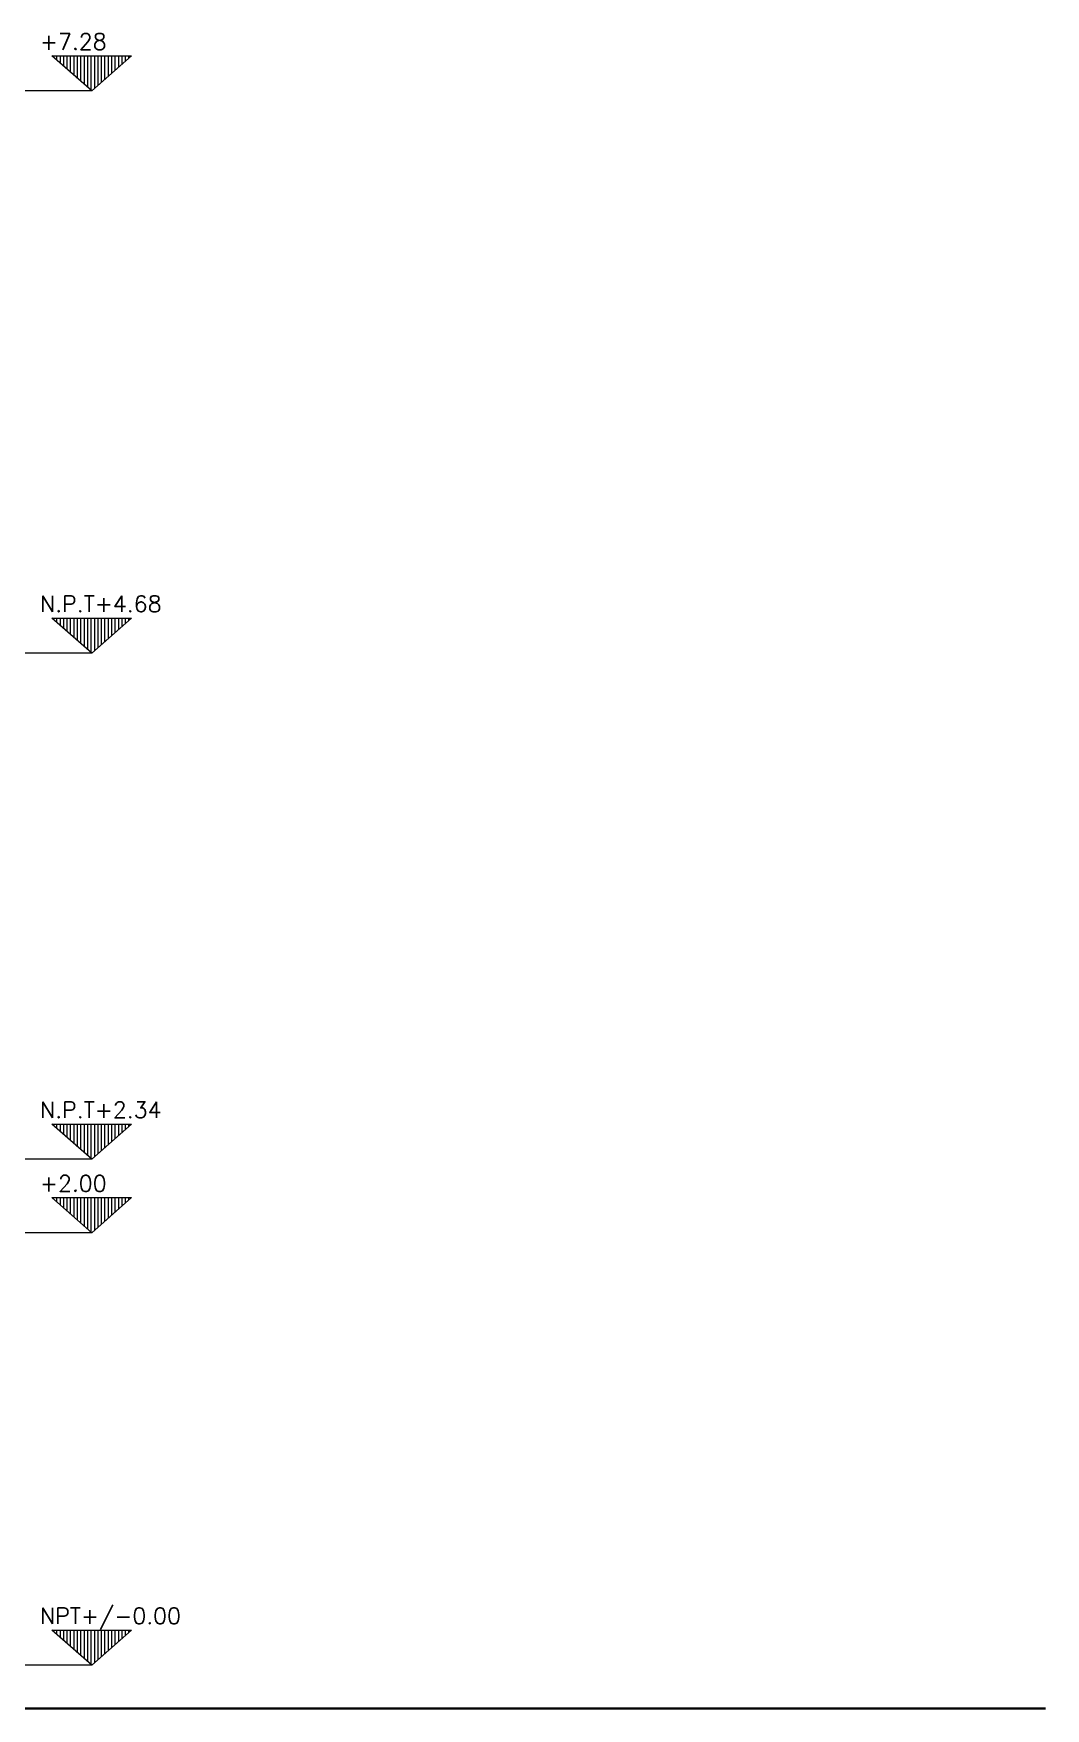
# Model space of a CAD drawing. Header units: metres. Extents: x -89 to 15, y -108 to -10.
# Drawn here: x 10.34 to 15.02, y -63.26 to -55.51 of the extents above; entities that cross this region are included whole.
import ezdxf

# ---------------------------------------------------------------- set-up
doc = ezdxf.new("R2010")
doc.units = ezdxf.units.M
doc.header["$LTSCALE"] = 5
doc.header["$MEASUREMENT"] = 0
for name, color, linetype, lineweight in [('A-ANNO-SYMB', 3, 'Continuous', 18), ('A-ANNO-TEXT', 3, 'Continuous', 18), ('A-ELEV-PATT', 8, 'Continuous', 18), ('A-SECT-MCUT', 7, 'Continuous', 35)]:
    doc.layers.add(name, color=color, linetype=linetype, lineweight=lineweight)
doc.styles.add('E-ROMANS', font='romans.shx', dxfattribs={"width": 0.8})

msp = doc.modelspace()

# ---------------------------------------------------------------- hatches: boundary and pattern name
at = {"layer": 'A-ELEV-PATT'}
h = msp.add_hatch(dxfattribs=at)
h.set_pattern_fill('ANSI31', color=256, scale=0.005, angle=585, style=0)
h.set_pattern_definition([(270, (215.095132, -187.442708), (0.015875, -5e-17), [])])
h.paths.add_polyline_path([(10.4278, -55.6154), (10.6118, -55.7777), (10.7958, -55.6154)])
h = msp.add_hatch(dxfattribs=at)
h.set_pattern_fill('ANSI31', color=256, scale=0.005, angle=585, style=0)
h.set_pattern_definition([(270, (215.095132, -190.042708), (0.015875, -5e-17), [])])
h.paths.add_polyline_path([(10.4278, -58.2154), (10.6118, -58.3777), (10.7958, -58.2154)])
h = msp.add_hatch(dxfattribs=at)
h.set_pattern_fill('ANSI31', color=256, scale=0.005, angle=585, style=0)
h.set_pattern_definition([(270, (215.095132, -192.382708), (0.015875, -5e-17), [])])
h.paths.add_polyline_path([(10.4278, -60.5554), (10.6118, -60.7177), (10.7958, -60.5554)])
h = msp.add_hatch(dxfattribs=at)
h.set_pattern_fill('ANSI31', color=256, scale=0.005, angle=585, style=0)
h.set_pattern_definition([(270, (215.095132, -192.722708), (0.015875, -5e-17), [])])
h.paths.add_polyline_path([(10.4278, -60.8954), (10.6118, -61.0577), (10.7958, -60.8954)])
h = msp.add_hatch(dxfattribs=at)
h.set_pattern_fill('ANSI31', color=256, scale=0.005, angle=585, style=0)
h.set_pattern_definition([(270, (215.095132, -194.722708), (0.015875, -5e-17), [])])
h.paths.add_polyline_path([(10.4278, -62.8954), (10.6118, -63.0577), (10.7958, -62.8954)])

# ---------------------------------------------------------------- linework, layer by layer
at = {"layer": 'A-ANNO-SYMB', "ltscale": 0.8}
for p, q in [((10.6116, -55.7775), (10.1116, -55.7775)), ((10.6116, -58.3775), (10.1116, -58.3775)), ((10.6116, -60.7175), (10.1116, -60.7175)), ((10.6116, -61.0575), (10.1116, -61.0575)), ((10.6116, -63.0575), (10.1116, -63.0575))]:
    msp.add_line(p, q, dxfattribs=at)
at = {"layer": 'A-ANNO-SYMB'}
for points in [[(10.6116, -55.7775), (10.4276, -55.6152), (10.7956, -55.6152)], [(10.6116, -58.3775), (10.4276, -58.2152), (10.7956, -58.2152)], [(10.6116, -60.7175), (10.4276, -60.5552), (10.7956, -60.5552)], [(10.6116, -61.0575), (10.4276, -60.8952), (10.7956, -60.8952)], [(10.6116, -63.0575), (10.4276, -62.8952), (10.7956, -62.8952)]]:
    msp.add_lwpolyline(points, close=True, dxfattribs=at)
at = {"layer": 'A-SECT-MCUT'}
msp.add_line((15.0231, -63.2575), (-11.6515, -63.2575), dxfattribs=at)
msp.add_line((15.0231, -63.2575), (-11.6515, -63.2575), dxfattribs=at)

# ---------------------------------------------------------------- texts
at = {"layer": 'A-ANNO-TEXT', "style": 'E-ROMANS'}
for s, p in [('+7.28', (10.3718, -55.5867)), ('N.P.T+4.68', (10.3718, -58.1867)), ('N.P.T+2.34', (10.3718, -60.5267)), ('+2.00', (10.3718, -60.8667)), ('NPT+/-0.00', (10.3718, -62.8667))]:
    msp.add_text(s, height=0.075, dxfattribs=at).set_placement(p)

doc.saveas('drawing.dxf')
